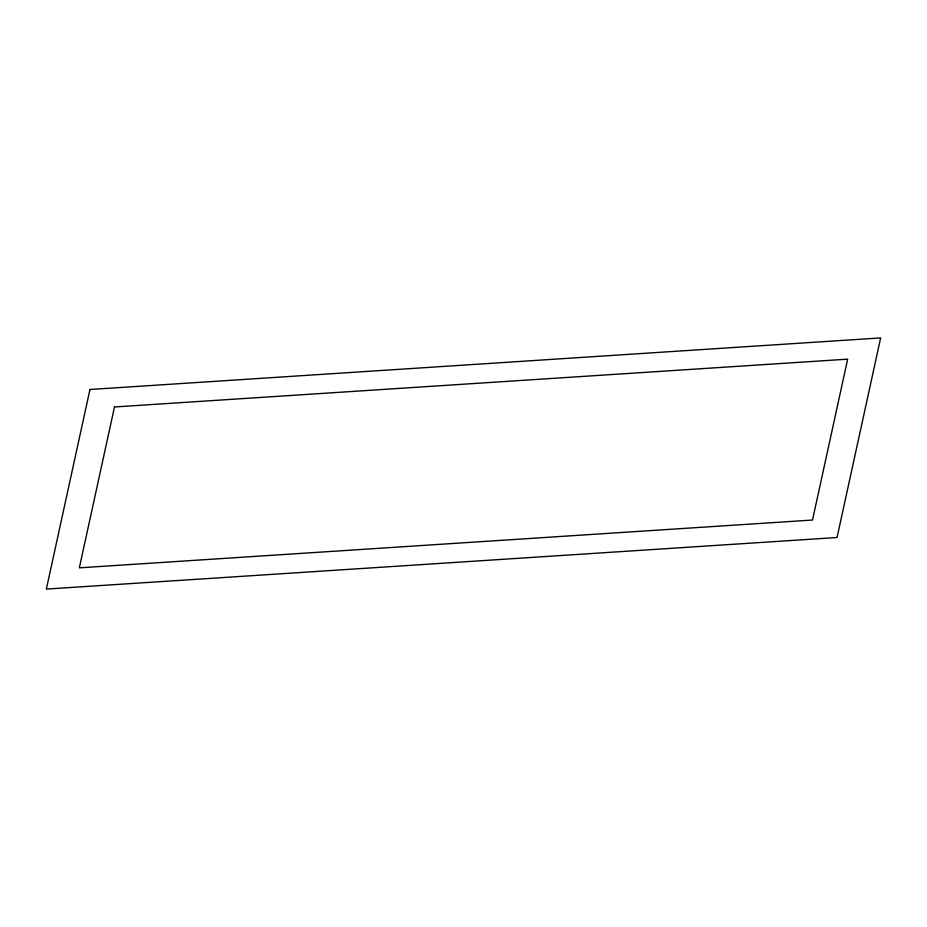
<?xml version="1.0" encoding="UTF-8"?>
<svg xmlns="http://www.w3.org/2000/svg" width="927" height="927" viewBox="0 0 927 927"><rect width="100%" height="100%" fill="white"/><g stroke="black" fill="none" stroke-linecap="round" stroke-linejoin="round"><path stroke-width="1.39" d="M89.954 389.491L46.35 589.085L837.046 537.509L880.65 337.915L89.954 389.491M114.484 406.965L79.34 567.845L812.515 520.035L847.66 359.155L114.484 406.965"/></g></svg>
